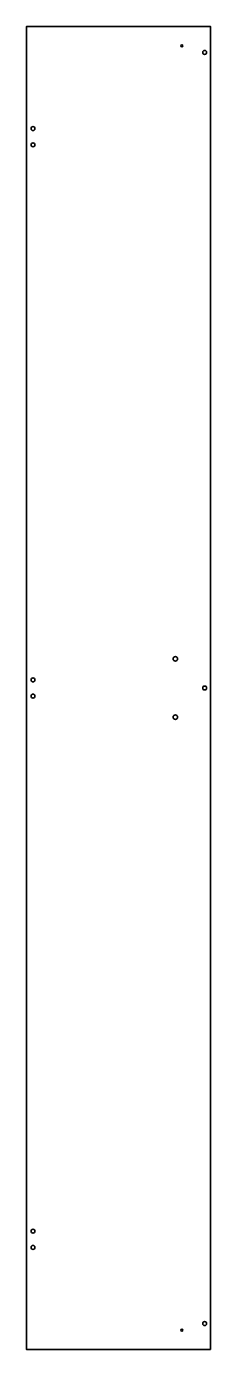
# Model space of a CAD drawing. Header units: millimetres. Extents: x 5 to 288, y -2045 to -5.
import ezdxf

# ---------------------------------------------------------------- set-up
doc = ezdxf.new("R2010")
doc.units = ezdxf.units.MM
doc.header["$MEASUREMENT"] = 0
doc.layers.add('Layer 1', color=7, linetype='Continuous', lineweight=0)

# ---------------------------------------------------------------- blocks, each defined once
blk = doc.blocks.new('Block_1')
at = {"layer": 'Layer 1', "color": 250, "lineweight": 35, "true_color": 0x1d1d1b}
for centre in [(234, -980), (234, -1070)]:
    blk.add_circle(centre, 3.5, dxfattribs=at)
blk = doc.blocks.new('Block_2')
at = {"layer": 'Layer 1', "color": 250, "lineweight": 35, "true_color": 0x1d1d1b}
for centre in [(279, -45), (279, -1025), (279, -2005)]:
    blk.add_circle(centre, 3, dxfattribs=at)
blk = doc.blocks.new('Block_0')
at = {"layer": 'Layer 1', "color": 250, "lineweight": 35, "true_color": 0x1d1d1b}
blk.add_lwpolyline([(288, -2045), (5, -2045), (5, -5), (288, -5)], close=True, dxfattribs=at)
for centre, radius in [((244, -35), 1.6), ((15, -162.5), 3), ((15, -187.5), 3), ((15, -1012.5), 3), ((15, -1037.5), 3), ((15, -1862.5), 3), ((15, -1887.5), 3), ((244, -2015), 1.6)]:
    blk.add_circle(centre, radius, dxfattribs=at)
at = {"layer": 'Layer 1'}
for name in ['Block_2', 'Block_1']:
    blk.add_blockref(name, (0, 0), dxfattribs=at)

msp = doc.modelspace()

# ---------------------------------------------------------------- block references
at = {"layer": 'Layer 1'}
msp.add_blockref('Block_0', (0, 0), dxfattribs=at)

doc.saveas('drawing.dxf')
